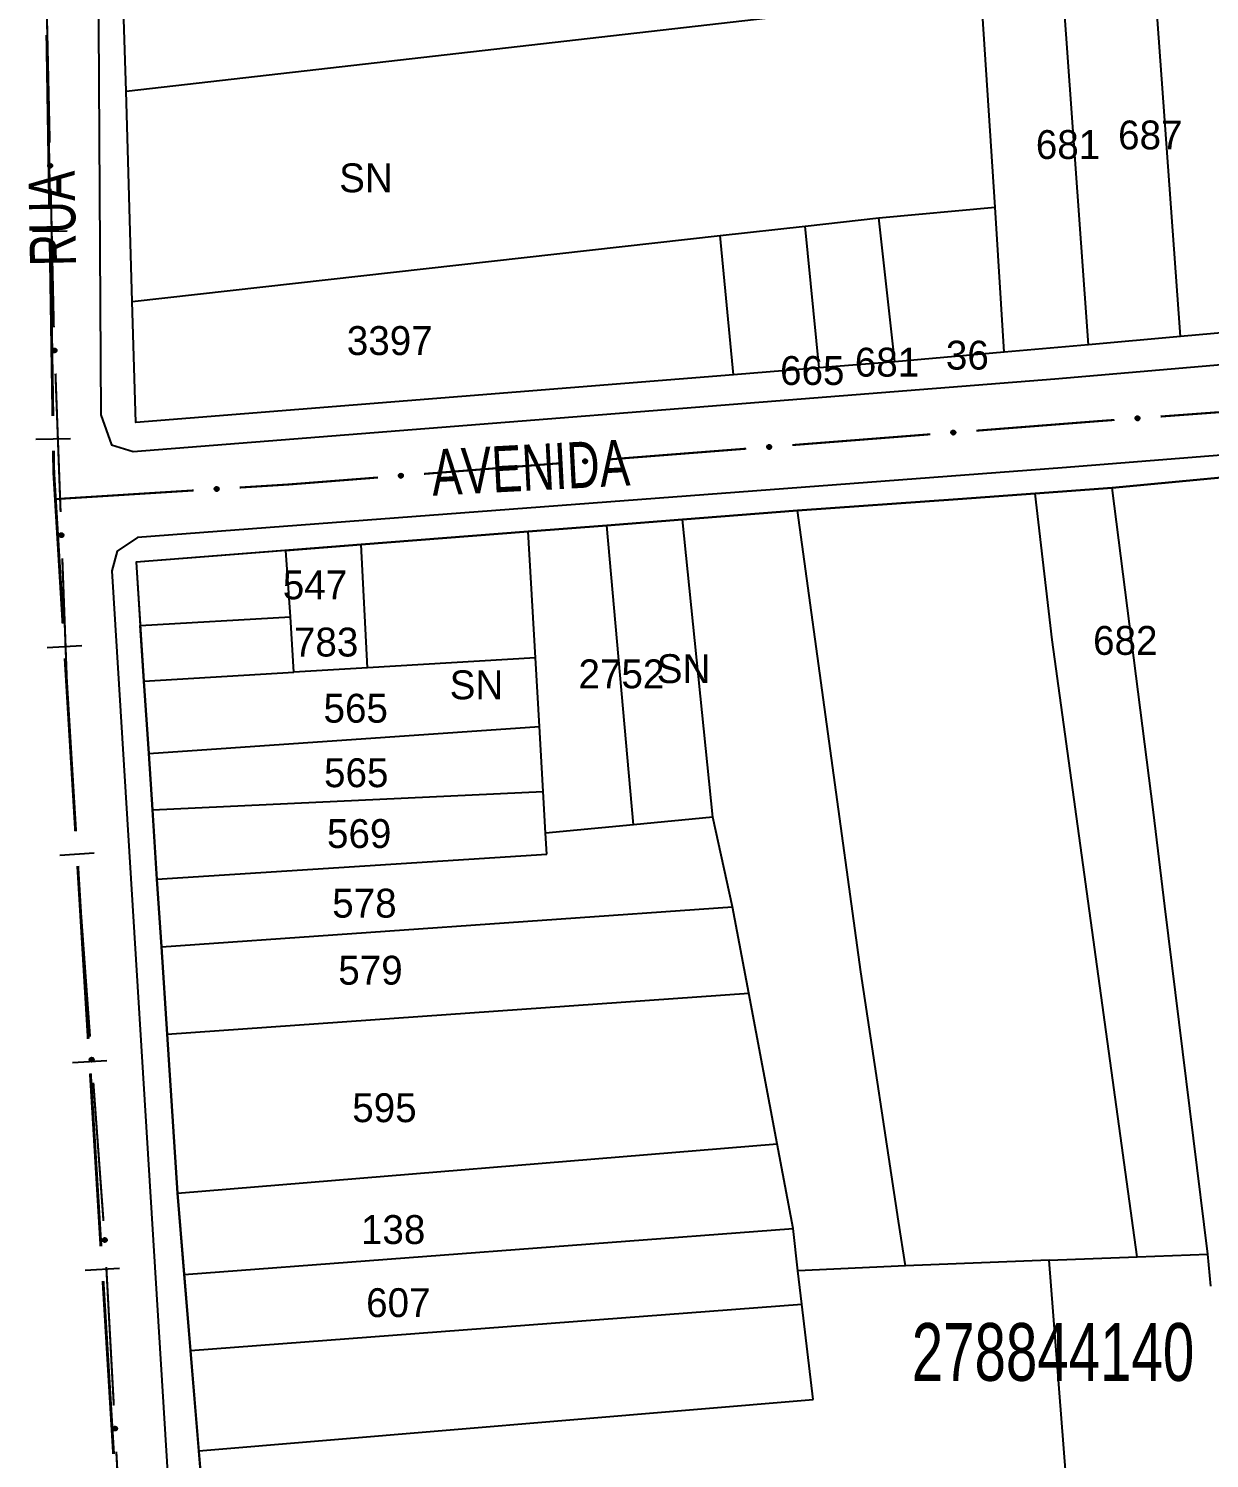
# Model space of a CAD drawing. Extents: x 203665 to 205970, y 4870865 to 4873745.
# Drawn here: x 203672 to 203774.3, y 4871618.7 to 4871742.5 of the extents above; entities that cross this region are included whole.
import ezdxf
from ezdxf.enums import TextEntityAlignment as Align

# ---------------------------------------------------------------- set-up
doc = ezdxf.new("R2010")
doc.units = 0
doc.header["$LTSCALE"] = 1.5
doc.header["$MEASUREMENT"] = 0
for name, color, linetype in [('CD_MALHA_LOTES', 7, 'CONTINUOUS'), ('CD_TXT_QUADRA', 7, 'CONTINUOUS'), ('LM-LIM-SETORES-BAIRROS', 250, 'CONTINUOUS'), ('RU-QUADRA', 210, 'CONTINUOUS'), ('SV-EIXO-RUA-PAV', 20, 'CONTINUOUS'), ('SV-RUA-PAVIM', 7, 'CONTINUOUS'), ('SV-TXT-RUA-PAV', 7, 'CONTINUOUS'), ('Th_NmrPort', 1, 'CONTINUOUS')]:
    doc.layers.add(name, color=color, linetype=linetype)
doc.styles.add('ARIAL', font='ARIAL.SHX')

msp = doc.modelspace()

# ---------------------------------------------------------------- linework, layer by layer
at = {"layer": 'CD_MALHA_LOTES', "linetype": 'Continuous', "flags": 128}
for points in [[(203771.795734, 4871715.804101), (203769.53518, 4871747.246659)], [(203680.474545, 4871737.036371), (203754.550235, 4871745.528722)], [(203755.756974, 4871726.993927), (203754.550235, 4871745.528722)], [(203763.825341, 4871715.094833), (203761.579055, 4871746.409954)], [(203680.474545, 4871737.036371), (203680.208238, 4871745.058242)], [(203681.00955, 4871718.834857), (203680.474545, 4871737.036371)], [(203745.681613, 4871726.084092), (203755.756974, 4871726.993927)], [(203756.527941, 4871714.445453), (203755.756974, 4871726.993927)], [(203739.299959, 4871725.368759), (203745.681613, 4871726.084092)], [(203747.062757, 4871713.603167), (203745.681613, 4871726.084092)], [(203681.00955, 4871718.834857), (203731.922407, 4871724.541792)], [(203731.922407, 4871724.541792), (203739.299959, 4871725.368759)], [(203733.095918, 4871712.490232), (203731.922407, 4871724.541792)], [(203740.514506, 4871713.081376), (203739.299959, 4871725.368759)], [(203681.317317, 4871708.3643), (203681.00955, 4871718.834857)], [(203784.780088, 4871716.960158), (203771.795734, 4871715.804101)], [(203771.795734, 4871715.804101), (203763.825341, 4871715.094833)], [(203756.527941, 4871714.445453), (203747.062757, 4871713.603167)], [(203763.825341, 4871715.094833), (203756.527941, 4871714.445453)], [(203740.514506, 4871713.081376), (203733.095918, 4871712.490232)], [(203747.062757, 4871713.603167), (203740.514506, 4871713.081376)], [(203733.095918, 4871712.490232), (203681.317317, 4871708.3643)], [(203765.892672, 4871702.701955), (203782.363016, 4871704.256056)], [(203738.644542, 4871700.732439), (203752.505178, 4871701.734297), (203759.21866, 4871702.219552)], [(203759.21866, 4871702.219552), (203765.892672, 4871702.701955)], [(203768.041277, 4871636.140343), (203760.693112, 4871689.555811), (203759.21866, 4871702.219552)], [(203774.188694, 4871636.377018), (203770.436618, 4871666.496181), (203769.462268, 4871674.615769), (203765.892672, 4871702.701955)], [(203728.679853, 4871699.958822), (203738.644542, 4871700.732439)], [(203747.98496, 4871635.354268), (203747.376988, 4871639.214365), (203744.129153, 4871660.812469), (203738.644542, 4871700.732439)], [(203715.298626, 4871698.919958), (203722.115186, 4871699.449168)], [(203722.115186, 4871699.449168), (203728.679853, 4871699.958822)], [(203724.436681, 4871673.530296), (203722.115186, 4871699.449168)], [(203731.28761, 4871674.180707), (203728.679853, 4871699.958822)], [(203700.820123, 4871697.795907), (203715.298626, 4871698.919958)], [(203715.9271, 4871687.985159), (203715.298626, 4871698.919958)], [(203694.300403, 4871697.289743), (203681.338505, 4871696.283434)], [(203694.300403, 4871697.289743), (203700.820123, 4871697.795907)], [(203694.70498, 4871691.539721), (203694.300403, 4871697.289743)], [(203701.38567, 4871687.125814), (203700.820123, 4871697.795907)], [(203681.338505, 4871696.283434), (203681.701188, 4871690.77279)], [(203681.701188, 4871690.77279), (203694.70498, 4871691.539721)], [(203694.988272, 4871686.748088), (203694.70498, 4871691.539721)], [(203682.016317, 4871685.981157), (203681.701188, 4871690.77279)], [(203701.38567, 4871687.125814), (203694.988272, 4871686.748088)], [(203715.9271, 4871687.985159), (203701.38567, 4871687.125814)], [(203716.269319, 4871682.030901), (203715.9271, 4871687.985159)], [(203682.016317, 4871685.981157), (203694.988272, 4871686.748088)], [(203682.428331, 4871679.718819), (203682.016317, 4871685.981157)], [(203682.428331, 4871679.718819), (203716.269319, 4871682.030901)], [(203716.591926, 4871676.417858), (203716.269319, 4871682.030901)], [(203682.749428, 4871674.838375), (203682.428331, 4871679.718819)], [(203682.749428, 4871674.838375), (203716.591926, 4871676.417858)], [(203716.79956, 4871672.805245), (203716.591926, 4871676.417858)], [(203683.144063, 4871668.840179), (203682.749428, 4871674.838375)], [(203724.436681, 4871673.530296), (203716.79956, 4871672.805245)], [(203731.28761, 4871674.180707), (203724.436681, 4871673.530296)], [(203733.008267, 4871666.430113), (203731.28761, 4871674.180707)], [(203716.903117, 4871671.003466), (203716.79956, 4871672.805245)], [(203683.144063, 4871668.840179), (203716.903117, 4871671.003466)], [(203683.529717, 4871662.978499), (203683.144063, 4871668.840179)], [(203683.529717, 4871662.978499), (203733.008267, 4871666.430113)], [(203734.411393, 4871658.963975), (203733.008267, 4871666.430113)], [(203684.02759, 4871655.411178), (203683.529717, 4871662.978499)], [(203684.02759, 4871655.411178), (203734.411393, 4871658.963975)], [(203736.863586, 4871645.915666), (203734.411393, 4871658.963975)], [(203684.933666, 4871641.639441), (203684.02759, 4871655.411178)], [(203684.933666, 4871641.639441), (203736.863586, 4871645.915666)], [(203738.240688, 4871638.588), (203736.863586, 4871645.915666)], [(203685.510301, 4871634.603006), (203684.933666, 4871641.639441)], [(203685.510301, 4871634.603006), (203738.240688, 4871638.588)], [(203738.671346, 4871634.926791), (203738.240688, 4871638.588)], [(203768.041277, 4871636.140343), (203774.188694, 4871636.377018)], [(203774.435247, 4871633.583836), (203774.188694, 4871636.377018)], [(203747.98496, 4871635.354268), (203738.671346, 4871634.926791)], [(203760.429593, 4871635.847295), (203747.98496, 4871635.354268)], [(203760.429593, 4871635.847295), (203768.041277, 4871636.140343)], [(203762.050282, 4871615.094739), (203760.429593, 4871635.847295)], [(203686.049265, 4871628.026257), (203685.510301, 4871634.603006)], [(203739.012383, 4871632.027492), (203738.671346, 4871634.926791)], [(203686.049265, 4871628.026257), (203739.012383, 4871632.027492)], [(203739.982891, 4871623.776787), (203739.012383, 4871632.027492)], [(203686.760566, 4871619.346546), (203686.049265, 4871628.026257)], [(203686.760566, 4871619.346546), (203739.982891, 4871623.776787)], [(203687.626737, 4871608.777027), (203686.760566, 4871619.346546)]]:
    msp.add_lwpolyline(points, dxfattribs=at)
at = {"layer": 'LM-LIM-SETORES-BAIRROS', "const_width": 0.25}
for points in [[(203673.845058, 4871726.910182), (203673.608121, 4871741.908311)], [(203674.129383, 4871708.912428), (203673.892445, 4871723.910556)], [(203674.206206, 4871704.049508), (203674.17677, 4871705.912802)], [(203674.21451, 4871703.913287), (203674.206206, 4871704.049508)], [(203675.005557, 4871690.937377), (203674.21451, 4871703.913287)], [(203676.100853, 4871672.970732), (203675.188106, 4871687.942936)], [(203677.196148, 4871655.004088), (203676.283402, 4871669.976292)], [(203678.291444, 4871637.037443), (203677.378698, 4871652.009647)], [(203679.386739, 4871619.070798), (203678.473993, 4871634.043002)]]:
    msp.add_lwpolyline(points, dxfattribs=at)
at = {"layer": 'LM-LIM-SETORES-BAIRROS'}
for points in [[(203675.376462, 4871724.934125), (203672.376837, 4871724.886738)], [(203675.660787, 4871706.936371), (203672.661161, 4871706.888984)], [(203676.624477, 4871689.032358), (203673.630036, 4871688.849809)], [(203677.719773, 4871671.065713), (203674.725332, 4871670.883164)], [(203678.815068, 4871653.099068), (203675.820627, 4871652.916519)], [(203679.910364, 4871635.132423), (203676.915923, 4871634.949874)]]:
    msp.add_lwpolyline(points, dxfattribs=at)
at = {"layer": 'RU-QUADRA', "linetype": 'Continuous'}
msp.add_lwpolyline([(203833.955792, 4871753.692187), (203833.834652, 4871741.703189), (203834.284499, 4871731.769213), (203834.616304, 4871724.441936), (203834.066634, 4871721.441734), (203832.346819, 4871720.631715), (203822.274518, 4871719.950151), (203806.048612, 4871718.852191), (203784.780088, 4871716.960158), (203771.795734, 4871715.804101), (203763.825341, 4871715.094833), (203756.527941, 4871714.445453), (203747.062757, 4871713.603167), (203740.514506, 4871713.081376), (203733.095918, 4871712.490232), (203681.317317, 4871708.3643), (203681.00955, 4871718.834857), (203680.474545, 4871737.036371), (203680.208238, 4871745.058242)], dxfattribs=at)
at = {"layer": 'RU-QUADRA', "linetype": 'Continuous', "flags": 128}
msp.add_lwpolyline([(203782.363016, 4871704.256056), (203765.892672, 4871702.701955), (203759.21866, 4871702.219552), (203752.505178, 4871701.734297), (203738.644542, 4871700.732439), (203728.679853, 4871699.958822), (203722.115186, 4871699.449168), (203715.298626, 4871698.919958), (203700.820123, 4871697.795907), (203681.338505, 4871696.283434), (203682.016317, 4871685.981157), (203682.428331, 4871679.718819), (203682.749428, 4871674.838375), (203683.144063, 4871668.840179), (203683.529717, 4871662.978499), (203684.02759, 4871655.411178), (203684.933666, 4871641.639441), (203687.626737, 4871608.777027)], dxfattribs=at)
at = {"layer": 'SV-EIXO-RUA-PAV', "const_width": 0.18}
for points in [[(203673.856284, 4871732.593915), (203673.589683, 4871744.590953)], [(203674.211751, 4871716.597864), (203673.94515, 4871728.594902)], [(203674.798518, 4871700.608666), (203674.354378, 4871712.600444)], [(203770.07933, 4871708.876692), (203782.046543, 4871709.763152)], [(203754.126312, 4871707.651836), (203764.095894, 4871708.431217)], [(203764.095894, 4871708.431217), (203764.646328, 4871708.474247)], [(203764.646328, 4871708.474247), (203766.090259, 4871708.581205)], [(203738.174981, 4871706.404826), (203750.138479, 4871707.340084)], [(203722.22365, 4871705.157816), (203734.187148, 4871706.093074)], [(203706.272318, 4871703.910807), (203718.235817, 4871704.846064)], [(203694.601964, 4871702.998466), (203702.284486, 4871703.599054)], [(203674.347712, 4871701.728322), (203686.324186, 4871702.479368)], [(203690.316344, 4871702.729716), (203694.308502, 4871702.980064)], [(203694.308502, 4871702.980064), (203694.601964, 4871702.998466)], [(203675.390704, 4871684.619629), (203674.946564, 4871696.611407)], [(203677.34593, 4871655.197888), (203676.472342, 4871667.166048)], [(203678.510715, 4871639.240342), (203677.637126, 4871651.208502)], [(203679.408398, 4871623.265802), (203678.758191, 4871635.248174)], [(203680.275339, 4871607.289307), (203679.625133, 4871619.271678)]]:
    msp.add_lwpolyline(points, dxfattribs=at)
at = {"layer": 'SV-EIXO-RUA-PAV'}
for points in [[(203673.793856, 4871730.448318), (203673.758037, 4871730.48162), (203673.734063, 4871730.517566), (203673.722696, 4871730.553303), (203673.720886, 4871730.587501), (203673.722974, 4871730.622696), (203673.732909, 4871730.657715), (203673.752544, 4871730.69414), (203673.785699, 4871730.730306), (203673.824137, 4871730.752445), (203673.858576, 4871730.765464), (203673.894127, 4871730.769405), (203673.928283, 4871730.766803), (203673.964318, 4871730.75528), (203674.001037, 4871730.735021), (203674.036596, 4871730.700803), (203674.059859, 4871730.665401), (203674.069945, 4871730.630546), (203674.073681, 4871730.594781), (203674.071118, 4871730.558875), (203674.061168, 4871730.524555), (203674.040703, 4871730.487621), (203674.006465, 4871730.452972), (203673.971421, 4871730.429368), (203673.936717, 4871730.418794), (203673.901422, 4871730.415909), (203673.866097, 4871730.417575), (203673.830479, 4871730.426096), (203673.793856, 4871730.448318)], [(203674.175667, 4871714.451417), (203674.13936, 4871714.484186), (203674.114856, 4871714.519773), (203674.102961, 4871714.555337), (203674.100645, 4871714.589505), (203674.102212, 4871714.624727), (203674.111627, 4871714.65989), (203674.130722, 4871714.696602), (203674.163338, 4871714.733254), (203674.201443, 4871714.75596), (203674.235686, 4871714.769487), (203674.271175, 4871714.773953), (203674.305366, 4871714.771857), (203674.341568, 4871714.760869), (203674.378583, 4871714.741156), (203674.414644, 4871714.707468), (203674.438428, 4871714.672414), (203674.449029, 4871714.637712), (203674.453294, 4871714.602006), (203674.451263, 4871714.566066), (203674.441822, 4871714.531603), (203674.421906, 4871714.49437), (203674.388184, 4871714.459218), (203674.353493, 4871714.435098), (203674.31895, 4871714.424012), (203674.283702, 4871714.420605), (203674.248355, 4871714.421747), (203674.212615, 4871714.42974), (203674.175667, 4871714.451417)], [(203767.933374, 4871708.828114), (203767.96478, 4871708.865606), (203767.999439, 4871708.891407), (203768.03454, 4871708.904606), (203768.068599, 4871708.908182), (203768.103855, 4871708.907916), (203768.139341, 4871708.899805), (203768.176733, 4871708.882079), (203768.214564, 4871708.850838), (203768.238661, 4871708.813596), (203768.253442, 4871708.779876), (203768.259216, 4871708.744576), (203768.258383, 4871708.710331), (203768.248739, 4871708.673749), (203768.230405, 4871708.636031), (203768.198071, 4871708.598751), (203768.163919, 4871708.57369), (203768.129632, 4871708.561814), (203768.094108, 4871708.556235), (203768.058117, 4871708.556938), (203768.023329, 4871708.5651), (203767.985387, 4871708.583628), (203767.949014, 4871708.61603), (203767.923629, 4871708.649807), (203767.911276, 4871708.683918), (203767.90657, 4871708.719016), (203767.906407, 4871708.75438), (203767.913075, 4871708.790391), (203767.933374, 4871708.828114)], [(203751.980573, 4871707.594507), (203752.011826, 4871707.632128), (203752.046379, 4871707.65807), (203752.081426, 4871707.671412), (203752.11547, 4871707.675126), (203752.150726, 4871707.675004), (203752.186245, 4871707.667038), (203752.223709, 4871707.649464), (203752.261667, 4871707.618378), (203752.285916, 4871707.581235), (203752.300834, 4871707.547575), (203752.306752, 4871707.512299), (203752.306059, 4871707.478051), (203752.296564, 4871707.44143), (203752.278384, 4871707.403638), (203752.246202, 4871707.366226), (203752.212153, 4871707.341025), (203752.177915, 4871707.32901), (203752.142413, 4871707.323286), (203752.10642, 4871707.323842), (203752.071599, 4871707.331863), (203752.033582, 4871707.350236), (203751.997077, 4871707.382489), (203751.971555, 4871707.416162), (203751.959062, 4871707.450222), (203751.954214, 4871707.485301), (203751.953907, 4871707.520665), (203751.960428, 4871707.556702), (203751.980573, 4871707.594507)], [(203736.029241, 4871706.347498), (203736.060494, 4871706.385118), (203736.095048, 4871706.41106), (203736.130094, 4871706.424402), (203736.164138, 4871706.428116), (203736.199395, 4871706.427994), (203736.234914, 4871706.420028), (203736.272378, 4871706.402454), (203736.310336, 4871706.371368), (203736.334585, 4871706.334225), (203736.349503, 4871706.300565), (203736.355421, 4871706.265289), (203736.354728, 4871706.231041), (203736.345233, 4871706.19442), (203736.327053, 4871706.156628), (203736.294871, 4871706.119216), (203736.260822, 4871706.094015), (203736.226584, 4871706.082), (203736.191082, 4871706.076276), (203736.155089, 4871706.076833), (203736.120268, 4871706.084853), (203736.082251, 4871706.103226), (203736.045746, 4871706.135479), (203736.020224, 4871706.169152), (203736.007731, 4871706.203212), (203736.002883, 4871706.238291), (203736.002575, 4871706.273655), (203736.009097, 4871706.309693), (203736.029241, 4871706.347498)], [(203720.07791, 4871705.100488), (203720.109163, 4871705.138108), (203720.143716, 4871705.16405), (203720.178763, 4871705.177392), (203720.212807, 4871705.181107), (203720.248064, 4871705.180984), (203720.283583, 4871705.173018), (203720.321047, 4871705.155444), (203720.359005, 4871705.124358), (203720.383253, 4871705.087215), (203720.398172, 4871705.053556), (203720.404089, 4871705.018279), (203720.403397, 4871704.984031), (203720.393902, 4871704.94741), (203720.375722, 4871704.909618), (203720.34354, 4871704.872206), (203720.30949, 4871704.847006), (203720.275253, 4871704.834991), (203720.239751, 4871704.829266), (203720.203758, 4871704.829823), (203720.168937, 4871704.837843), (203720.130919, 4871704.856216), (203720.094415, 4871704.888469), (203720.068893, 4871704.922142), (203720.0564, 4871704.956202), (203720.051551, 4871704.991281), (203720.051244, 4871705.026645), (203720.057765, 4871705.062683), (203720.07791, 4871705.100488)], [(203704.126579, 4871703.853478), (203704.157832, 4871703.891098), (203704.192385, 4871703.91704), (203704.227432, 4871703.930382), (203704.261476, 4871703.934097), (203704.296733, 4871703.933974), (203704.332252, 4871703.926008), (203704.369715, 4871703.908435), (203704.407674, 4871703.877348), (203704.431922, 4871703.840205), (203704.446841, 4871703.806546), (203704.452758, 4871703.77127), (203704.452065, 4871703.737021), (203704.442571, 4871703.7004), (203704.424391, 4871703.662608), (203704.392209, 4871703.625196), (203704.358159, 4871703.599996), (203704.323922, 4871703.587981), (203704.28842, 4871703.582256), (203704.252427, 4871703.582813), (203704.217606, 4871703.590833), (203704.179588, 4871703.609206), (203704.143084, 4871703.641459), (203704.117561, 4871703.675132), (203704.105069, 4871703.709192), (203704.10022, 4871703.744271), (203704.099913, 4871703.779635), (203704.106434, 4871703.815673), (203704.126579, 4871703.853478)], [(203688.169976, 4871702.705414), (203688.201805, 4871702.742549), (203688.236753, 4871702.767956), (203688.272001, 4871702.780757), (203688.306098, 4871702.783947), (203688.341349, 4871702.783282), (203688.376741, 4871702.774771), (203688.41393, 4871702.756623), (203688.451405, 4871702.724956), (203688.475079, 4871702.687444), (203688.489478, 4871702.653559), (203688.494852, 4871702.618196), (203688.493632, 4871702.583963), (203688.483575, 4871702.547492), (203688.464816, 4871702.509984), (203688.432062, 4871702.473072), (203688.397629, 4871702.448398), (203688.36321, 4871702.436912), (203688.327624, 4871702.431734), (203688.291644, 4871702.432845), (203688.256951, 4871702.4414), (203688.21922, 4871702.460356), (203688.183216, 4871702.493167), (203688.158215, 4871702.527229), (203688.146249, 4871702.561477), (203688.14194, 4871702.596626), (203688.142177, 4871702.63199), (203688.149252, 4871702.667923), (203688.169976, 4871702.705414)], [(203674.767854, 4871698.46238), (203674.731546, 4871698.495149), (203674.707042, 4871698.530736), (203674.695148, 4871698.5663), (203674.692832, 4871698.600468), (203674.694399, 4871698.63569), (203674.703814, 4871698.670852), (203674.722908, 4871698.707564), (203674.755524, 4871698.744217), (203674.79363, 4871698.766923), (203674.827873, 4871698.780449), (203674.863362, 4871698.784916), (203674.897553, 4871698.78282), (203674.933754, 4871698.771832), (203674.970769, 4871698.752119), (203675.006831, 4871698.71843), (203675.030614, 4871698.683376), (203675.041216, 4871698.648675), (203675.045481, 4871698.612968), (203675.043449, 4871698.577029), (203675.034008, 4871698.542566), (203675.014093, 4871698.505333), (203674.980371, 4871698.470181), (203674.94568, 4871698.44606), (203674.911136, 4871698.434974), (203674.875888, 4871698.431567), (203674.840542, 4871698.43271), (203674.804801, 4871698.440703), (203674.767854, 4871698.46238)], [(203677.3922, 4871653.051882), (203677.354741, 4871653.083328), (203677.328977, 4871653.118015), (203677.315816, 4871653.15313), (203677.312277, 4871653.187193), (203677.312581, 4871653.222448), (203677.32073, 4871653.257926), (203677.338497, 4871653.295298), (203677.369778, 4871653.333096), (203677.407046, 4871653.357153), (203677.440782, 4871653.371898), (203677.476088, 4871653.377633), (203677.510332, 4871653.376764), (203677.546904, 4871653.367081), (203677.584602, 4871653.348706), (203677.621847, 4871653.316332), (203677.646872, 4871653.282153), (203677.65871, 4871653.247854), (203677.664251, 4871653.212323), (203677.663509, 4871653.176333), (203677.65531, 4871653.141554), (203677.636741, 4871653.103632), (203677.6043, 4871653.067294), (203677.570496, 4871653.041945), (203677.536372, 4871653.029629), (203677.501269, 4871653.024961), (203677.465904, 4871653.024836), (203677.4299, 4871653.031543), (203677.3922, 4871653.051882)], [(203678.531608, 4871637.441992), (203678.494149, 4871637.473439), (203678.468385, 4871637.508125), (203678.455224, 4871637.54324), (203678.451685, 4871637.577303), (203678.451989, 4871637.612559), (203678.460138, 4871637.648036), (203678.477905, 4871637.685408), (203678.509186, 4871637.723206), (203678.546454, 4871637.747263), (203678.58019, 4871637.762008), (203678.615496, 4871637.767743), (203678.64974, 4871637.766874), (203678.686312, 4871637.757191), (203678.72401, 4871637.738816), (203678.761255, 4871637.706442), (203678.78628, 4871637.672263), (203678.798118, 4871637.637964), (203678.803659, 4871637.602433), (203678.802917, 4871637.566443), (203678.794718, 4871637.531664), (203678.776149, 4871637.493742), (203678.743708, 4871637.457404), (203678.709904, 4871637.432056), (203678.67578, 4871637.419739), (203678.640677, 4871637.415071), (203678.605312, 4871637.414946), (203678.569308, 4871637.421653), (203678.531608, 4871637.441992)], [(203679.414632, 4871621.119306), (203679.377766, 4871621.151446), (203679.352654, 4871621.186607), (203679.34015, 4871621.221962), (203679.337247, 4871621.256084), (203679.338209, 4871621.291328), (203679.347018, 4871621.326647), (203679.365478, 4871621.363682), (203679.397459, 4871621.40089), (203679.435169, 4871621.424247), (203679.469174, 4871621.43836), (203679.504581, 4871621.443436), (203679.538803, 4871621.441928), (203679.575188, 4871621.431565), (203679.612537, 4871621.41249), (203679.649172, 4871621.379427), (203679.673555, 4871621.344787), (203679.684751, 4871621.310273), (203679.689629, 4871621.274645), (203679.688216, 4871621.238676), (203679.679369, 4871621.204055), (203679.660096, 4871621.166486), (203679.626983, 4871621.130759), (203679.592712, 4871621.106046), (203679.558364, 4871621.094368), (203679.52318, 4871621.090355), (203679.487819, 4871621.09089), (203679.451946, 4871621.098267), (203679.414632, 4871621.119306)]]:
    msp.add_lwpolyline(points, close=True, dxfattribs=at)
for points in [[(203673.734063, 4871730.517566), (203673.722974, 4871730.622696)], [(203673.744282, 4871730.502052), (203673.729124, 4871730.631377)], [(203673.758037, 4871730.48162), (203673.732909, 4871730.657715)], [(203673.775082, 4871730.46725), (203673.743312, 4871730.668544)], [(203673.793856, 4871730.448318), (203673.752544, 4871730.69414)], [(203673.813946, 4871730.438087), (203673.771081, 4871730.708742)], [(203673.830479, 4871730.426096), (203673.785699, 4871730.730306)], [(203673.848324, 4871730.426567), (203673.804579, 4871730.736783)], [(203673.866097, 4871730.417575), (203673.824137, 4871730.752445)], [(203673.88258, 4871730.420504), (203673.839684, 4871730.753942)], [(203673.901422, 4871730.415909), (203673.858576, 4871730.765464)], [(203673.919443, 4871730.419959), (203673.879003, 4871730.765734)], [(203673.936717, 4871730.418794), (203673.894127, 4871730.769405)], [(203673.954761, 4871730.427568), (203673.911774, 4871730.765098)], [(203673.971421, 4871730.429368), (203673.928283, 4871730.766803)], [(203673.989896, 4871730.443362), (203673.947455, 4871730.756337)], [(203674.006465, 4871730.452972), (203673.964318, 4871730.75528)], [(203674.021969, 4871730.474102), (203673.983257, 4871730.742119)], [(203674.040703, 4871730.487621), (203674.001037, 4871730.735021)], [(203674.048435, 4871730.511541), (203674.019453, 4871730.710166)], [(203674.061168, 4871730.524555), (203674.036596, 4871730.700803)], [(203674.065411, 4871730.54604), (203674.048859, 4871730.676698)], [(203674.071118, 4871730.558875), (203674.059859, 4871730.665401)], [(203674.114856, 4871714.519773), (203674.102212, 4871714.624727)], [(203674.125304, 4871714.504412), (203674.108233, 4871714.633499)], [(203674.13936, 4871714.484186), (203674.111627, 4871714.65989)], [(203674.156616, 4871714.47007), (203674.121869, 4871714.670871)], [(203674.175667, 4871714.451417), (203674.130722, 4871714.696602)], [(203674.195907, 4871714.441485), (203674.14904, 4871714.711476)], [(203674.212615, 4871714.42974), (203674.163338, 4871714.733254)], [(203674.230451, 4871714.430476), (203674.18212, 4871714.74001)], [(203674.248355, 4871714.421747), (203674.201443, 4871714.75596)], [(203674.264793, 4871714.42492), (203674.216967, 4871714.757686)], [(203674.283702, 4871714.420605), (203674.235686, 4871714.769487)], [(203674.301661, 4871714.42492), (203674.256107, 4871714.770059)], [(203674.31895, 4871714.424012), (203674.271175, 4871714.773953)], [(203674.336862, 4871714.433051), (203674.288884, 4871714.769908)], [(203674.353493, 4871714.435098), (203674.305366, 4871714.771857)], [(203674.371759, 4871714.449364), (203674.32469, 4871714.761676)], [(203674.388184, 4871714.459218), (203674.341568, 4871714.760869)], [(203674.403374, 4871714.480575), (203674.360699, 4871714.747989)], [(203674.421906, 4871714.49437), (203674.378583, 4871714.741156)], [(203674.429283, 4871714.518402), (203674.397364, 4871714.716576)], [(203674.441822, 4871714.531603), (203674.414644, 4871714.707468)], [(203674.445747, 4871714.553148), (203674.427262, 4871714.683547)], [(203674.451263, 4871714.566066), (203674.438428, 4871714.672414)], [(203767.906407, 4871708.75438), (203768.238661, 4871708.813596)], [(203767.90657, 4871708.719016), (203768.253442, 4871708.779876)], [(203767.910185, 4871708.73807), (203768.240959, 4871708.798147)], [(203767.911276, 4871708.683918), (203768.259216, 4871708.744576)], [(203767.911546, 4871708.701228), (203768.254768, 4871708.75949)], [(203767.913075, 4871708.790391), (203768.214564, 4871708.850838)], [(203767.914469, 4871708.772594), (203768.222008, 4871708.832318)], [(203767.920971, 4871708.666352), (203768.255827, 4871708.726731)], [(203767.923629, 4871708.649807), (203768.258383, 4871708.710331)], [(203767.924196, 4871708.807521), (203768.192273, 4871708.864322)], [(203767.933374, 4871708.828114), (203768.176733, 4871708.882079)], [(203767.93856, 4871708.63208), (203768.248922, 4871708.690644)], [(203767.949014, 4871708.61603), (203768.248739, 4871708.673749)], [(203767.951311, 4871708.847841), (203768.150693, 4871708.889975)], [(203767.96478, 4871708.865606), (203768.139341, 4871708.899805)], [(203767.970917, 4871708.601638), (203768.236574, 4871708.654155)], [(203767.984474, 4871708.880399), (203768.112843, 4871708.902223)], [(203767.985387, 4871708.583628), (203768.230405, 4871708.636031)], [(203767.999439, 4871708.891407), (203768.103855, 4871708.907916)], [(203768.009674, 4871708.577144), (203768.206536, 4871708.616355)], [(203768.023329, 4871708.5651), (203768.198071, 4871708.598751)], [(203768.045004, 4871708.561974), (203768.174633, 4871708.585258)], [(203768.058117, 4871708.556938), (203768.163919, 4871708.57369)], [(203751.953907, 4871707.520665), (203752.285916, 4871707.581235)], [(203751.954214, 4871707.485301), (203752.300834, 4871707.547575)], [(203751.957751, 4871707.50437), (203752.288277, 4871707.565795)], [(203751.959062, 4871707.450222), (203752.306752, 4871707.512299)], [(203751.959262, 4871707.467534), (203752.302244, 4871707.527195)], [(203751.960428, 4871707.556702), (203752.261667, 4871707.618378)], [(203751.961894, 4871707.538911), (203752.269187, 4871707.599889)], [(203751.968829, 4871707.432696), (203752.303436, 4871707.49444)], [(203751.971478, 4871707.573878), (203752.239321, 4871707.631771)], [(203751.971555, 4871707.416162), (203752.306059, 4871707.478051)], [(203751.980573, 4871707.594507), (203752.223709, 4871707.649464)], [(203751.986558, 4871707.398496), (203752.296678, 4871707.458326)], [(203751.997077, 4871707.382489), (203752.296564, 4871707.44143)], [(203751.998429, 4871707.614308), (203752.197637, 4871707.657255)], [(203752.011826, 4871707.632128), (203752.186245, 4871707.667038)], [(203752.019038, 4871707.368187), (203752.284479, 4871707.421786)], [(203752.031459, 4871707.647001), (203752.159737, 4871707.669347)], [(203752.033582, 4871707.350236), (203752.278384, 4871707.403638)], [(203752.046379, 4871707.65807), (203752.150726, 4871707.675004)], [(203752.057895, 4871707.343851), (203752.254595, 4871707.383864)], [(203752.071599, 4871707.331863), (203752.246202, 4871707.366226)], [(203752.093287, 4871707.328825), (203752.222819, 4871707.352638)], [(203752.10642, 4871707.323842), (203752.212153, 4871707.341025)], [(203736.002575, 4871706.273655), (203736.334585, 4871706.334225)], [(203736.002883, 4871706.238291), (203736.349503, 4871706.300565)], [(203736.006419, 4871706.25736), (203736.336946, 4871706.318785)], [(203736.007731, 4871706.203212), (203736.355421, 4871706.265289)], [(203736.007931, 4871706.220524), (203736.350913, 4871706.280185)], [(203736.009097, 4871706.309693), (203736.310336, 4871706.371368)], [(203736.010563, 4871706.291901), (203736.317856, 4871706.352879)], [(203736.017497, 4871706.185686), (203736.352105, 4871706.24743)], [(203736.020147, 4871706.326868), (203736.28799, 4871706.384761)], [(203736.020224, 4871706.169152), (203736.354728, 4871706.231041)], [(203736.029241, 4871706.347498), (203736.272378, 4871706.402454)], [(203736.035227, 4871706.151486), (203736.345347, 4871706.211316)], [(203736.045746, 4871706.135479), (203736.345233, 4871706.19442)], [(203736.047098, 4871706.367298), (203736.246306, 4871706.410245)], [(203736.060494, 4871706.385118), (203736.234914, 4871706.420028)], [(203736.067707, 4871706.121177), (203736.333148, 4871706.174776)], [(203736.080128, 4871706.399991), (203736.208406, 4871706.422337)], [(203736.082251, 4871706.103226), (203736.327053, 4871706.156628)], [(203736.095048, 4871706.41106), (203736.199395, 4871706.427994)], [(203736.106564, 4871706.096841), (203736.303264, 4871706.136854)], [(203736.120268, 4871706.084853), (203736.294871, 4871706.119216)], [(203736.141956, 4871706.081815), (203736.271488, 4871706.105628)], [(203736.155089, 4871706.076833), (203736.260822, 4871706.094015)], [(203720.051244, 4871705.026645), (203720.383253, 4871705.087215)], [(203720.051551, 4871704.991281), (203720.398172, 4871705.053556)], [(203720.055088, 4871705.01035), (203720.385614, 4871705.071775)], [(203720.0564, 4871704.956202), (203720.404089, 4871705.018279)], [(203720.056599, 4871704.973514), (203720.399581, 4871705.033175)], [(203720.057765, 4871705.062683), (203720.359005, 4871705.124358)], [(203720.059231, 4871705.044891), (203720.366525, 4871705.105869)], [(203720.066166, 4871704.938676), (203720.400773, 4871705.00042)], [(203720.068816, 4871705.079858), (203720.336659, 4871705.137751)], [(203720.068893, 4871704.922142), (203720.403397, 4871704.984031)], [(203720.07791, 4871705.100488), (203720.321047, 4871705.155444)], [(203720.083895, 4871704.904476), (203720.394016, 4871704.964306)], [(203720.094415, 4871704.888469), (203720.393902, 4871704.94741)], [(203720.095767, 4871705.120288), (203720.294975, 4871705.163235)], [(203720.109163, 4871705.138108), (203720.283583, 4871705.173018)], [(203720.116376, 4871704.874167), (203720.381817, 4871704.927767)], [(203720.128797, 4871705.152981), (203720.257075, 4871705.175328)], [(203720.130919, 4871704.856216), (203720.375722, 4871704.909618)], [(203720.143716, 4871705.16405), (203720.248064, 4871705.180984)], [(203720.155233, 4871704.849831), (203720.351933, 4871704.889844)], [(203720.168937, 4871704.837843), (203720.34354, 4871704.872206)], [(203720.190625, 4871704.834805), (203720.320157, 4871704.858618)], [(203720.203758, 4871704.829823), (203720.30949, 4871704.847006)], [(203704.099913, 4871703.779635), (203704.431922, 4871703.840205)], [(203704.10022, 4871703.744271), (203704.446841, 4871703.806546)], [(203704.103757, 4871703.76334), (203704.434283, 4871703.824765)], [(203704.105069, 4871703.709192), (203704.452758, 4871703.77127)], [(203704.105268, 4871703.726504), (203704.44825, 4871703.786165)], [(203704.106434, 4871703.815673), (203704.407674, 4871703.877348)], [(203704.1079, 4871703.797882), (203704.415194, 4871703.858859)], [(203704.114835, 4871703.691666), (203704.449442, 4871703.75341)], [(203704.117485, 4871703.832848), (203704.385328, 4871703.890741)], [(203704.117561, 4871703.675132), (203704.452065, 4871703.737021)], [(203704.126579, 4871703.853478), (203704.369715, 4871703.908435)], [(203704.132564, 4871703.657466), (203704.442685, 4871703.717296)], [(203704.143084, 4871703.641459), (203704.442571, 4871703.7004)], [(203704.144435, 4871703.873278), (203704.343643, 4871703.916225)], [(203704.157832, 4871703.891098), (203704.332252, 4871703.926008)], [(203704.165045, 4871703.627157), (203704.430486, 4871703.680757)], [(203704.177465, 4871703.905971), (203704.305744, 4871703.928318)], [(203704.179588, 4871703.609206), (203704.424391, 4871703.662608)], [(203704.192385, 4871703.91704), (203704.296733, 4871703.933974)], [(203704.203902, 4871703.602821), (203704.400602, 4871703.642835)], [(203704.217606, 4871703.590833), (203704.392209, 4871703.625196)], [(203704.239294, 4871703.587795), (203704.368826, 4871703.611608)], [(203704.252427, 4871703.582813), (203704.358159, 4871703.599996)], [(203688.14194, 4871702.596626), (203688.489478, 4871702.653559)], [(203688.142177, 4871702.63199), (203688.475079, 4871702.687444)], [(203688.14577, 4871702.615639), (203688.477202, 4871702.67197)], [(203688.146249, 4871702.561477), (203688.494852, 4871702.618196)], [(203688.146714, 4871702.578783), (203688.490574, 4871702.63316)], [(203688.149252, 4871702.667923), (203688.451405, 4871702.724956)], [(203688.150444, 4871702.650112), (203688.45864, 4871702.706353)], [(203688.155744, 4871702.543802), (203688.491262, 4871702.60039)], [(203688.158215, 4871702.527229), (203688.493632, 4871702.583963)], [(203688.160566, 4871702.684927), (203688.429268, 4871702.738691)], [(203688.169976, 4871702.705414), (203688.41393, 4871702.756623)], [(203688.172945, 4871702.509334), (203688.483949, 4871702.564384)], [(203688.183216, 4871702.493167), (203688.483575, 4871702.547492)], [(203688.188135, 4871702.724937), (203688.387981, 4871702.764814)], [(203688.201805, 4871702.742549), (203688.376741, 4871702.774771)], [(203688.204955, 4871702.478528), (203688.471189, 4871702.528037)], [(203688.21922, 4871702.460356), (203688.464816, 4871702.509984)], [(203688.221665, 4871702.757118), (203688.350271, 4871702.777488)], [(203688.236753, 4871702.767956), (203688.341349, 4871702.783282)], [(203688.243433, 4871702.453597), (203688.440725, 4871702.490579)], [(203688.256951, 4871702.4414), (203688.432062, 4871702.473072)], [(203688.278589, 4871702.438028), (203688.408473, 4871702.459845)], [(203688.291644, 4871702.432845), (203688.397629, 4871702.448398)], [(203674.707042, 4871698.530736), (203674.694399, 4871698.63569)], [(203674.71749, 4871698.515375), (203674.70042, 4871698.644461)], [(203674.731546, 4871698.495149), (203674.703814, 4871698.670852)], [(203674.748802, 4871698.481033), (203674.714056, 4871698.681834)], [(203674.767854, 4871698.46238), (203674.722908, 4871698.707564)], [(203674.788094, 4871698.452448), (203674.741227, 4871698.722438)], [(203674.804801, 4871698.440703), (203674.755524, 4871698.744217)], [(203674.822638, 4871698.441438), (203674.774306, 4871698.750973)], [(203674.840542, 4871698.43271), (203674.79363, 4871698.766923)], [(203674.85698, 4871698.435883), (203674.809153, 4871698.768649)], [(203674.875888, 4871698.431567), (203674.827873, 4871698.780449)], [(203674.893847, 4871698.435883), (203674.848293, 4871698.781022)], [(203674.911136, 4871698.434974), (203674.863362, 4871698.784916)], [(203674.929048, 4871698.444014), (203674.88107, 4871698.78087)], [(203674.94568, 4871698.44606), (203674.897553, 4871698.78282)], [(203674.963946, 4871698.460326), (203674.916877, 4871698.772638)], [(203674.980371, 4871698.470181), (203674.933754, 4871698.771832)], [(203674.995561, 4871698.491537), (203674.952886, 4871698.758952)], [(203675.014093, 4871698.505333), (203674.970769, 4871698.752119)], [(203675.021469, 4871698.529364), (203674.989551, 4871698.727539)], [(203675.034008, 4871698.542566), (203675.006831, 4871698.71843)], [(203675.037933, 4871698.564111), (203675.019449, 4871698.69451)], [(203675.043449, 4871698.577029), (203675.030614, 4871698.683376)], [(203677.328977, 4871653.118015), (203677.312581, 4871653.222448)], [(203677.339969, 4871653.103038), (203677.318284, 4871653.23143)], [(203677.354741, 4871653.083328), (203677.32073, 4871653.257926)], [(203677.372492, 4871653.06984), (203677.330572, 4871653.269267)], [(203677.3922, 4871653.051882), (203677.338497, 4871653.295298)], [(203677.412782, 4871653.042682), (203677.35627, 4871653.310819)], [(203677.4299, 4871653.031543), (203677.369778, 4871653.333096)], [(203677.447699, 4871653.032917), (203677.388306, 4871653.340521)], [(203677.465904, 4871653.024836), (203677.407046, 4871653.357153)], [(203677.482218, 4871653.028596), (203677.422497, 4871653.359434)], [(203677.501269, 4871653.024961), (203677.440782, 4871653.371898)], [(203677.519062, 4871653.029917), (203677.461169, 4871653.373202)], [(203677.536372, 4871653.029629), (203677.476088, 4871653.377633)], [(203677.553948, 4871653.039304), (203677.49393, 4871653.374225)], [(203677.570496, 4871653.041945), (203677.510332, 4871653.376764)], [(203677.588239, 4871653.056857), (203677.530009, 4871653.367282)], [(203677.6043, 4871653.067294), (203677.546904, 4871653.367081)], [(203677.618715, 4871653.089181), (203677.566485, 4871653.354894)], [(203677.636741, 4871653.103632), (203677.584602, 4871653.348706)], [(203677.643251, 4871653.127912), (203677.604252, 4871653.324816)], [(203677.65531, 4871653.141554), (203677.621847, 4871653.316332)], [(203677.65846, 4871653.163226), (203677.635314, 4871653.292879)], [(203677.663509, 4871653.176333), (203677.646872, 4871653.282153)], [(203678.468385, 4871637.508125), (203678.451989, 4871637.612559)], [(203678.479377, 4871637.493148), (203678.457692, 4871637.62154)], [(203678.494149, 4871637.473439), (203678.460138, 4871637.648036)], [(203678.5119, 4871637.45995), (203678.46998, 4871637.659377)], [(203678.531608, 4871637.441992), (203678.477905, 4871637.685408)], [(203678.55219, 4871637.432792), (203678.495678, 4871637.700929)], [(203678.569308, 4871637.421653), (203678.509186, 4871637.723206)], [(203678.587107, 4871637.423027), (203678.527714, 4871637.730631)], [(203678.605312, 4871637.414946), (203678.546454, 4871637.747263)], [(203678.621626, 4871637.418706), (203678.561905, 4871637.749544)], [(203678.640677, 4871637.415071), (203678.58019, 4871637.762008)], [(203678.65847, 4871637.420027), (203678.600577, 4871637.763312)], [(203678.67578, 4871637.419739), (203678.615496, 4871637.767743)], [(203678.693356, 4871637.429414), (203678.633338, 4871637.764335)], [(203678.709904, 4871637.432056), (203678.64974, 4871637.766874)], [(203678.727647, 4871637.446967), (203678.669417, 4871637.757392)], [(203678.743708, 4871637.457404), (203678.686312, 4871637.757191)], [(203678.758123, 4871637.479291), (203678.705893, 4871637.745005)], [(203678.776149, 4871637.493742), (203678.72401, 4871637.738816)], [(203678.782659, 4871637.518022), (203678.74366, 4871637.714926)], [(203678.794718, 4871637.531664), (203678.761255, 4871637.706442)], [(203678.797868, 4871637.553336), (203678.774723, 4871637.682989)], [(203678.802917, 4871637.566443), (203678.78628, 4871637.672263)], [(203679.352654, 4871621.186607), (203679.338209, 4871621.291328)], [(203679.363364, 4871621.171428), (203679.344078, 4871621.300202)], [(203679.377766, 4871621.151446), (203679.347018, 4871621.326647)], [(203679.395262, 4871621.137629), (203679.357069, 4871621.337803)], [(203679.414632, 4871621.119306), (203679.365478, 4871621.363682)], [(203679.435039, 4871621.109724), (203679.383538, 4871621.378869)], [(203679.451946, 4871621.098267), (203679.397459, 4871621.40089)], [(203679.469767, 4871621.09931), (203679.416122, 4871621.407967)], [(203679.487819, 4871621.09089), (203679.435169, 4871621.424247)], [(203679.5042, 4871621.094345), (203679.450661, 4871621.42624)], [(203679.52318, 4871621.090355), (203679.469174, 4871621.43836)], [(203679.541062, 4871621.094979), (203679.489582, 4871621.439284)], [(203679.558364, 4871621.094368), (203679.504581, 4871621.443436)], [(203679.576118, 4871621.103714), (203679.522356, 4871621.439696)], [(203679.592712, 4871621.106046), (203679.538803, 4871621.441928)], [(203679.61073, 4871621.120624), (203679.558299, 4871621.432081)], [(203679.626983, 4871621.130759), (203679.575188, 4871621.431565)], [(203679.641804, 4871621.152374), (203679.594538, 4871621.419015)], [(203679.660096, 4871621.166486), (203679.612537, 4871621.41249)], [(203679.667058, 4871621.190641), (203679.631738, 4871621.388237)], [(203679.679369, 4871621.204055), (203679.649172, 4871621.379427)], [(203679.682922, 4871621.225665), (203679.662199, 4871621.355727)], [(203679.688216, 4871621.238676), (203679.673555, 4871621.344787)]]:
    msp.add_lwpolyline(points, dxfattribs=at)
at = {"layer": 'SV-RUA-PAVIM', "linetype": 'Continuous'}
for points in [[(203673.372143, 4872148.496725, 6.597286), (203673.54827, 4872138.710598, 6.597286), (203674.367243, 4872093.206153, 6.030757), (203673.732323, 4872068.740578, 6.030757), (203674.544282, 4872031.390472, 6.030757), (203674.706674, 4872000.860821, 6.030757), (203676.125059, 4871937.600827, 5.521831), (203677.717993, 4871805.281319, 6.101277), (203678.287439, 4871709.014416, 7.390045), (203679.207637, 4871706.424209, 7.449988), (203681.087578, 4871705.854125, 7.449988), (203760.932048, 4871712.142745, 7.110312), (203835.486831, 4871718.551494, 6.101277)], [(203835.967608, 4871710.360897, 6.061315), (203761.562769, 4871704.422178, 7.000418), (203681.448291, 4871698.393583, 7.479959), (203679.708514, 4871697.213538, 7.579864), (203679.238708, 4871695.533429, 7.589854), (203683.99601, 4871618.427801, 7.160265), (203688.031523, 4871553.428545, 8.075708), (203688.250077, 4871549.881966, 8.075708), (203688.828299, 4871548.345607, 8.075708), (203690.55199, 4871547.723968, 8.075708), (203713.244809, 4871549.911649, 7.88914), (203774.020018, 4871555.702613, 7.649267), (203844.056909, 4871561.670604, 7.356089)]]:
    msp.add_polyline3d(points, dxfattribs=at)

# ---------------------------------------------------------------- texts
at = {"layer": 'CD_TXT_QUADRA', "style": 'ARIAL', "width": 0.7}
msp.add_text('278844140', height=5, dxfattribs=at).set_placement((203748.527812, 4871625.398497))
at = {"layer": 'SV-TXT-RUA-PAV', "style": 'ARIAL', "width": 0.7}
for s, rotation, p in [('RUA', 91, (203676.149435, 4871721.908798)), ('AVENIDA', 3, (203707.03854, 4871702.017513))]:
    msp.add_text(s, height=4, rotation=rotation, dxfattribs=at).set_placement(p)
at = {"layer": 'Th_NmrPort', "color": 1}
for s, p in [('687', (203766.401375, 4871733.250473)), ('681', (203759.274316, 4871732.421745)), ('SN', (203698.9291, 4871729.540555)), ('3397', (203699.592082, 4871715.452183)), ('681', (203743.594317, 4871713.582528)), ('36', (203751.484276, 4871714.189735)), ('665', (203737.120944, 4871712.860061)), ('547', (203694.045788, 4871694.305893)), ('682', (203764.234251, 4871689.495528)), ('783', (203695.011729, 4871689.351921)), ('SN', (203726.440766, 4871687.051507)), ('2752', (203719.659993, 4871686.599455)), ('SN', (203708.500093, 4871685.650929)), ('565', (203697.573354, 4871683.625935)), ('565', (203697.617777, 4871678.041336)), ('569', (203697.874722, 4871672.776699)), ('578', (203698.326773, 4871666.749345)), ('579', (203698.854167, 4871660.948018)), ('595', (203700.059637, 4871649.043995)), ('138', (203700.813057, 4871638.496126)), ('607', (203701.265108, 4871632.167405))]:
    msp.add_text(s, height=2.5, dxfattribs=at).set_placement(p, align=Align.MIDDLE_LEFT)

doc.saveas('drawing.dxf')
